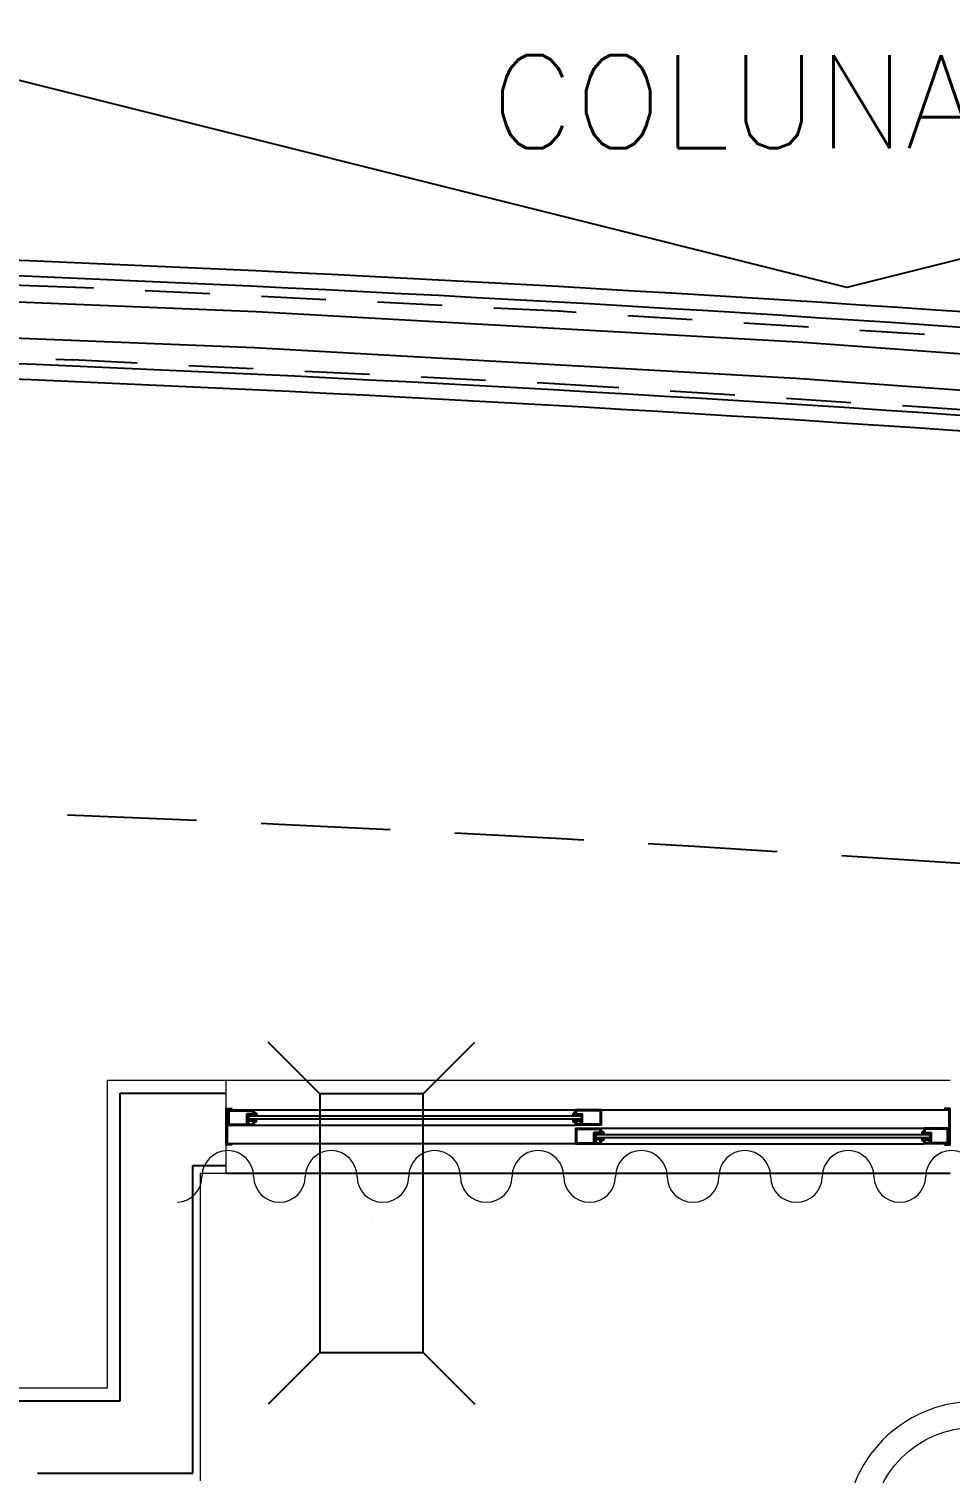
# Model space of a CAD drawing. Header units: millimetres. Extents: x 188.6 to 263.2, y 40.1 to 120.1.
# Drawn here: x 215.018 to 216.8, y 117.324 to 120.118 of the extents above; entities that cross this region are included whole.
import ezdxf

# ---------------------------------------------------------------- set-up
doc = ezdxf.new("R2010")
doc.units = ezdxf.units.MM
doc.linetypes.add('_XREF_APTOS 1003 E 1004$0$HIDDEN', pattern=[0.375, 0.25, -0.125])
doc.linetypes.add('HIDDEN2', pattern=[0.1875, 0.125, -0.0625])
for name, color, linetype in [('_XREF_APTOS 1003 E 1004$0$A-MC-ALVENARIA', 7, 'Continuous'), ('_XREF_APTOS 1003 E 1004$0$E-MC-ESQUADRIAS', 2, 'Continuous'), ('_XREF_APTOS 1003 E 1004$0$L-MC-LAYOUT MOLHADO', 4, 'Continuous'), ('_XREF_APTOS 1003 E 1004$0$P-MC-PROJEÇÃO', 1, '_XREF_APTOS 1003 E 1004$0$HIDDEN'), ('ARQ', 8, 'Continuous'), ('ESTR-PILARES', 11, 'Continuous'), ('ESTR-VIGAS', 11, 'HIDDEN2'), ('ESTRUTURA', 7, 'Continuous')]:
    doc.layers.add(name, color=color, linetype=linetype)
doc.layers.add('_XREF_APTOS 1003 E 1004$0$L-MC-LAYOUT', color=252, linetype='Continuous', lineweight=5)
doc.layers.add('_XREF_APTOS 1003 E 1004$0$R-MC-REBOCO', color=1, linetype='Continuous', lineweight=5)
doc.styles.add('MC-ROMANS', font='romans')

# ---------------------------------------------------------------- blocks, each defined once
blk = doc.blocks.new('A$C1BFF5DEF')
at = {"layer": '_XREF_APTOS 1003 E 1004$0$A-MC-ALVENARIA', "color": 8}
for p, q in [((16.3053, 8.41), (16.3053, 9.005)), ((16.3053, 9.005), (16.5103, 9.005)), ((16.4453, 8.27), (16.4453, 8.865)), ((16.4453, 8.865), (16.5103, 8.865)), ((15.8404, 8.41), (16.3053, 8.41)), ((16.1453, 8.27), (16.4453, 8.27))]:
    blk.add_line(p, q, dxfattribs=at)
at = {"layer": '_XREF_APTOS 1003 E 1004$0$E-MC-ESQUADRIAS', "color": 8}
for p, q in [((16.5135, 8.973), (16.5641, 8.973)), ((16.5135, 8.973), (16.5135, 8.943)), ((16.5155, 8.971), (16.5155, 8.945)), ((16.5155, 8.971), (16.5621, 8.971)), ((16.5621, 8.965), (16.5621, 8.971)), ((16.5641, 8.973), (17.1855, 8.973)), ((16.5641, 8.963), (16.5641, 8.973)), ((17.2355, 8.973), (17.1855, 8.973)), ((17.1855, 8.963), (17.1855, 8.973)), ((17.2335, 8.971), (17.1875, 8.971)), ((17.1875, 8.965), (17.1875, 8.971)), ((17.2335, 8.971), (17.2335, 8.945)), ((17.2355, 8.973), (17.9083, 8.973)), ((17.2355, 8.973), (17.2355, 8.943)), ((16.5135, 8.943), (17.1855, 8.943)), ((16.5135, 8.943), (16.5521, 8.943)), ((16.5155, 8.945), (16.5501, 8.945)), ((16.5621, 8.965), (16.5501, 8.965)), ((16.5501, 8.945), (16.5501, 8.965)), ((16.5641, 8.963), (16.5521, 8.963)), ((16.5521, 8.943), (16.5521, 8.963)), ((16.5641, 8.953), (16.5521, 8.953)), ((16.5531, 8.961), (17.1965, 8.961)), ((16.5531, 8.961), (16.5531, 8.955)), ((16.5531, 8.955), (17.1965, 8.955)), ((16.5541, 8.945), (16.5541, 8.951)), ((16.5621, 8.951), (16.5541, 8.951)), ((16.5541, 8.945), (16.5621, 8.945)), ((16.5621, 8.945), (16.5621, 8.951)), ((16.5641, 8.943), (16.5641, 8.953)), ((17.1855, 8.963), (17.1975, 8.963)), ((17.1855, 8.953), (17.1975, 8.953)), ((17.1855, 8.943), (17.1855, 8.953)), ((17.2355, 8.943), (17.1855, 8.943)), ((17.1875, 8.965), (17.1995, 8.965)), ((17.1875, 8.951), (17.1955, 8.951)), ((17.1875, 8.945), (17.1875, 8.951)), ((17.1955, 8.945), (17.1875, 8.945)), ((17.1955, 8.945), (17.1955, 8.951)), ((17.1965, 8.961), (17.1965, 8.955)), ((17.1975, 8.943), (17.1975, 8.963)), ((17.1995, 8.945), (17.1995, 8.965)), ((17.2335, 8.945), (17.1995, 8.945)), ((17.1855, 8.937), (17.2355, 8.937)), ((17.1855, 8.937), (17.1855, 8.907)), ((17.1875, 8.935), (17.2335, 8.935)), ((17.1875, 8.935), (17.1875, 8.909)), ((17.2335, 8.929), (17.2215, 8.929)), ((17.2215, 8.909), (17.2215, 8.929)), ((17.2235, 8.907), (17.2235, 8.927)), ((17.2355, 8.927), (17.2235, 8.927)), ((17.2355, 8.917), (17.2235, 8.917)), ((17.2245, 8.925), (17.8715, 8.925)), ((17.2245, 8.925), (17.2245, 8.919)), ((17.2245, 8.919), (17.8715, 8.919)), ((17.2255, 8.909), (17.2255, 8.915)), ((17.2335, 8.915), (17.2255, 8.915)), ((17.2335, 8.929), (17.2335, 8.935)), ((17.2335, 8.909), (17.2335, 8.915)), ((17.2355, 8.937), (17.8605, 8.937)), ((17.2355, 8.927), (17.2355, 8.937)), ((17.2355, 8.907), (17.2355, 8.917)), ((17.9075, 8.937), (17.8605, 8.937)), ((17.8605, 8.927), (17.8605, 8.937)), ((17.8605, 8.927), (17.8725, 8.927)), ((17.8605, 8.907), (17.8605, 8.917)), ((17.8605, 8.917), (17.8725, 8.917)), ((17.9055, 8.935), (17.8625, 8.935)), ((17.8625, 8.929), (17.8625, 8.935)), ((17.8625, 8.929), (17.8745, 8.929)), ((17.8625, 8.909), (17.8625, 8.915)), ((17.8625, 8.915), (17.8705, 8.915)), ((17.8705, 8.909), (17.8705, 8.915)), ((17.8715, 8.925), (17.8715, 8.919)), ((17.8725, 8.907), (17.8725, 8.927)), ((17.8745, 8.909), (17.8745, 8.929)), ((17.9055, 8.909), (17.9055, 8.935)), ((17.9075, 8.907), (17.9075, 8.937)), ((17.1855, 8.907), (16.5123, 8.907)), ((17.1855, 8.907), (17.2355, 8.907)), ((17.1875, 8.909), (17.2215, 8.909)), ((17.2255, 8.909), (17.2335, 8.909)), ((17.2355, 8.907), (17.8605, 8.907)), ((17.9075, 8.907), (17.8605, 8.907)), ((17.8705, 8.909), (17.8625, 8.909)), ((17.9055, 8.909), (17.8745, 8.909)), ((16.5103, 8.8501, -0.0006), (17.9106, 8.85))]:
    blk.add_line(p, q, dxfattribs=at)
for points in [[(16.5103, 8.975), (16.5205, 8.975), (16.5205, 8.973), (16.5123, 8.973), (16.5123, 8.907), (16.5203, 8.907), (16.5203, 8.905), (16.5103, 8.905), (16.5103, 8.975)], [(17.9103, 8.975), (17.9001, 8.975), (17.9001, 8.973), (17.9083, 8.973), (17.9083, 8.907), (17.9003, 8.907), (17.9003, 8.905), (17.9103, 8.905), (17.9103, 8.975)]]:
    blk.add_lwpolyline(points, dxfattribs=at)
for points in [[(16.5641, 8.9625, 0.414214), (16.5646, 8.963), (16.5646, 8.968, -0.38517), (16.5691, 8.963), (16.5691, 8.9615), (16.5526, 8.9615, -1), (16.5526, 8.9625)], [(17.197, 8.9615, 1), (17.197, 8.9625), (17.1855, 8.9625, -0.414214), (17.185, 8.963), (17.185, 8.968, 0.38517), (17.1805, 8.963), (17.1805, 8.9615)], [(16.5641, 8.9535, -0.414214), (16.5646, 8.953), (16.5646, 8.948, 0.38517), (16.5691, 8.953), (16.5691, 8.9545), (16.5526, 8.9545, 1), (16.5526, 8.9535)], [(17.185, 8.948), (17.185, 8.953, -0.414214), (17.1855, 8.9535), (17.197, 8.9535, 1), (17.197, 8.9545), (17.1805, 8.9545), (17.1805, 8.953, 0.38517)], [(17.224, 8.9255, -1), (17.224, 8.9265), (17.2355, 8.9265, 0.414214), (17.236, 8.927), (17.236, 8.932, -0.38517), (17.2405, 8.927), (17.2405, 8.9255)], [(17.236, 8.912), (17.236, 8.917, 0.414214), (17.2355, 8.9175), (17.224, 8.9175, -1), (17.224, 8.9185), (17.2405, 8.9185), (17.2405, 8.917, -0.38517)], [(17.872, 8.9255, 1), (17.872, 8.9265), (17.8605, 8.9265, -0.414214), (17.86, 8.927), (17.86, 8.932, 0.38517), (17.8555, 8.927), (17.8555, 8.9255)], [(17.86, 8.912), (17.86, 8.917, -0.414214), (17.8605, 8.9175), (17.872, 8.9175, 1), (17.872, 8.9185), (17.8555, 8.9185), (17.8555, 8.917, 0.38517)]]:
    blk.add_lwpolyline(points, format="xyb", close=True, dxfattribs=at)
at = {"layer": '_XREF_APTOS 1003 E 1004$0$L-MC-LAYOUT', "color": 8}
blk.add_circle((17.958, 8.1583, -0.0003), 0.2, dxfattribs=at)
at = {"layer": '_XREF_APTOS 1003 E 1004$0$L-MC-LAYOUT', "color": 8, "ltscale": 0.6}
for centre, start, end in [((16.5132, 8.8438, 0), 0, 180), ((16.7132, 8.8438, 0), 0, 180), ((16.9132, 8.8438, 0), 0, 180), ((17.1132, 8.8438, 0), 0, 180), ((17.3132, 8.8438, 0), 0, 180), ((17.5132, 8.8438, 0), 0, 180), ((17.7132, 8.8438, 0), 0, 180), ((17.9132, 8.8438, 0), 0, 180), ((16.4132, 8.8438, 0), 272.781, 0), ((16.6132, 8.8438, 0), 180, 0), ((16.8132, 8.8438, 0), 180, 0), ((17.0132, 8.8438, 0), 180, 0), ((17.2132, 8.8438, 0), 180, 0), ((17.4132, 8.8438, 0), 180, 0), ((17.6132, 8.8438, 0), 180, 0), ((17.8132, 8.8438, 0), 180, 0)]:
    blk.add_arc(centre, 0.05, start, end, dxfattribs=at)
at = {"layer": '_XREF_APTOS 1003 E 1004$0$L-MC-LAYOUT', "color": 8}
blk.add_arc((17.958, 8.1583, -0.0003), 0.25, 90.9211, 269.0789, dxfattribs=at)
at = {"layer": '_XREF_APTOS 1003 E 1004$0$L-MC-LAYOUT MOLHADO', "color": 8, "flags": 128}
for points in [[(22.6732, 9.9355), (21.7966, 10.0544), (20.7541, 10.1802), (19.7098, 10.2893), (18.6639, 10.3818), (17.6166, 10.4575), (16.5683, 10.5166), (15.5191, 10.5589), (14.4695, 10.5845), (13.4195, 10.5933), (12.3695, 10.5854), (11.3198, 10.5608), (10.2706, 10.5194), (9.2222, 10.4613), (8.1749, 10.3864), (7.1289, 10.2949), (6.0845, 10.1867), (5.042, 10.0618), (4.1652, 9.9437)], [(22.6032, 9.8744), (21.7877, 9.985), (20.7463, 10.1106), (19.7031, 10.2196), (18.6583, 10.312), (17.6121, 10.3877), (16.5649, 10.4467), (15.5169, 10.4889), (14.4683, 10.5145), (13.4195, 10.5233), (12.3706, 10.5154), (11.322, 10.4908), (10.274, 10.4495), (9.2267, 10.3914), (8.1805, 10.3166), (7.1356, 10.2252), (6.0923, 10.1171), (5.0508, 9.9924), (4.2352, 9.8825)]]:
    blk.add_lwpolyline(points, dxfattribs=at)
at = {"layer": '_XREF_APTOS 1003 E 1004$0$L-MC-LAYOUT MOLHADO', "color": 8}
for radius, start in [(66.2129, 81.889498), (66.1829, 81.912042), (66.0129, 82.040085), (65.9829, 82.062732)]:
    blk.add_arc((13.4188, -55.5425), radius, start, 89.998714, dxfattribs=at)
at = {"layer": '_XREF_APTOS 1003 E 1004$0$P-MC-PROJEÇÃO', "color": 8}
blk.add_arc((13.4556, -56.8893), 66.4892, 86.123817, 89.819671, dxfattribs=at)
at = {"layer": '_XREF_APTOS 1003 E 1004$0$R-MC-REBOCO', "color": 8}
for p, q in [((16.2803, 8.435), (16.2803, 9.03)), ((16.2803, 9.03), (17.9106, 9.03)), ((16.5103, 8.85), (16.5103, 9.03)), ((16.4603, 8.255), (16.4603, 8.85)), ((16.4603, 8.85), (16.5103, 8.85)), ((15.8404, 8.435), (16.2803, 8.435))]:
    blk.add_line(p, q, dxfattribs=at)
at = {"layer": 'ARQ', "color": 8}
blk.add_lwpolyline([(19.7107, 11.0637), (17.7107, 10.5637), (15.7107, 11.0637)], dxfattribs=at)
at = {"layer": 'ARQ', "color": 8, "insert": (17.0215, 10.833), "char_height": 0.18, "attachment_point": 7, "style": 'MC-ROMANS'}
blk.add_mtext('\\A1;COLUNA 4', dxfattribs=at)
blk = doc.blocks.new('COBERTURA_29-09-2016')
at = {"layer": 'ESTR-PILARES', "linetype": 'Continuous'}
for p, q in [((8.9, 10.43), (8.8, 10.53)), ((9.1, 10.43), (9.2, 10.53)), ((9, 10.18), (9, 10.18)), ((8.9, 9.93), (8.8, 9.83)), ((9.1, 9.93), (9.2, 9.83))]:
    blk.add_line(p, q, dxfattribs=at)
blk.add_lwpolyline([(8.9, 9.93), (9.1, 9.93), (9.1, 10.43), (8.9, 10.43), (8.9, 9.93)], dxfattribs=at)
at = {"layer": 'ESTR-VIGAS'}
for points in [[(8.4278, 11.9903), (7.4947, 12.0233)], [(8.4288, 11.9903), (8.4278, 11.9903)], [(9.3614, 11.9441), (8.4288, 11.9903)], [(9.3624, 11.944), (9.3614, 11.9441)], [(10.2943, 11.8847), (9.3624, 11.944)], [(7.4897, 11.8834), (8.4229, 11.8504)], [(8.4219, 11.8505), (9.3545, 11.8043)], [(8.4219, 11.8505), (8.4229, 11.8504)], [(9.3535, 11.8043), (10.2854, 11.745)], [(9.3535, 11.8043), (9.3545, 11.8043)]]:
    blk.add_lwpolyline(points, dxfattribs=at)

msp = doc.modelspace()

# ---------------------------------------------------------------- block references
at = {"layer": 'ARQ'}
msp.add_blockref('A$C1BFF5DEF', (198.8891, 109.0543), dxfattribs=at)

# ---------------------------------------------------------------- next in the draw order: block references
at = {"layer": 'ESTRUTURA'}
msp.add_blockref('COBERTURA_29-09-2016', (206.6802, 107.6277), dxfattribs=at)

doc.saveas('drawing.dxf')
